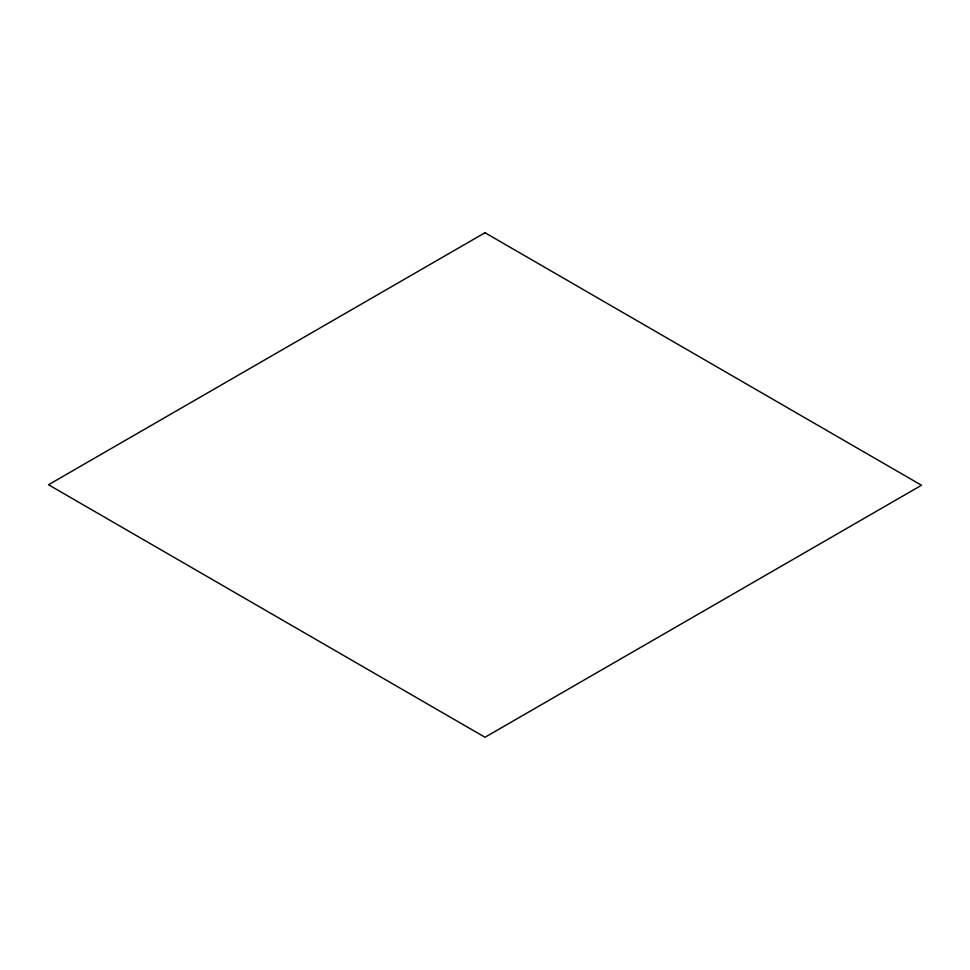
<?xml version="1.0" encoding="UTF-8"?>
<svg xmlns="http://www.w3.org/2000/svg" width="970" height="970" viewBox="0 0 970 970"><rect width="100%" height="100%" fill="white"/><g stroke="black" fill="none" stroke-linecap="round" stroke-linejoin="round"><path stroke-width="1.45" d="M485 232.739L48.5 484.745L485 737.261L921.5 485.255L485 232.739"/></g></svg>
